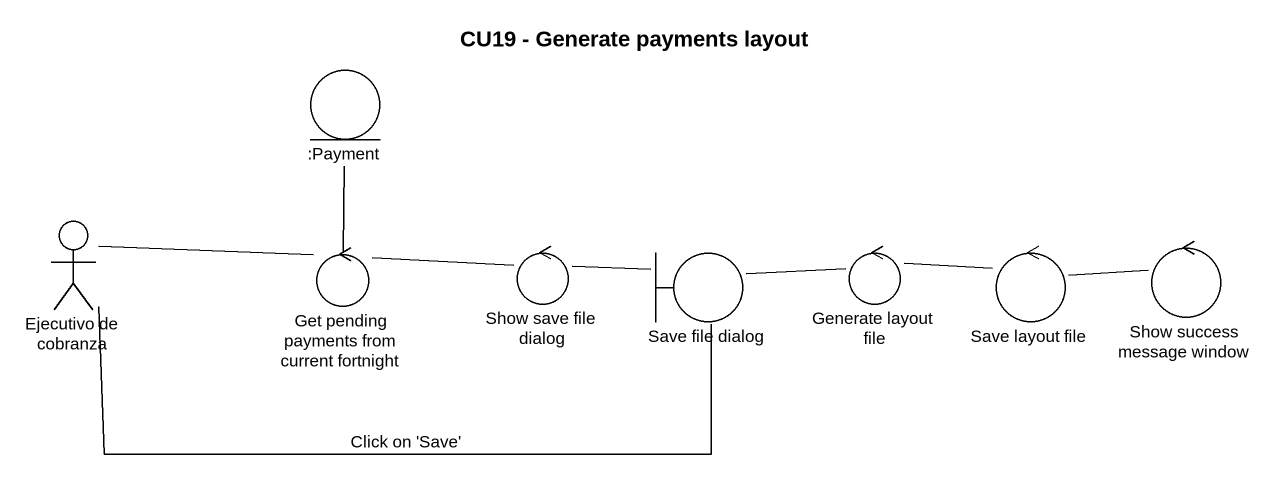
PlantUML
@startuml
title CU19 - Generate payments layout
entity ":Payment" as Payment
actor "Ejecutivo de cobranza" as Ejecutivo_de_cobranza
control "Get pending payments from current fortnight" as Get_pending_payments_from
control "Show save file dialog" as Show_save_file_dialog
boundary "Save file dialog" as Save_file_dialog
control "Generate layout file" as Generate_layout_file
control "Save layout file" as Save_layout_file
control "Show success message window" as Show_success_message_window
Ejecutivo_de_cobranza -right- Get_pending_payments_from
Ejecutivo_de_cobranza -right- Save_file_dialog : Click on 'Save'
Get_pending_payments_from -up- Payment
Get_pending_payments_from -right- Show_save_file_dialog
Show_save_file_dialog -right- Save_file_dialog
Save_file_dialog -right- Generate_layout_file
Generate_layout_file -right- Save_layout_file
Save_layout_file -right- Show_success_message_window
@enduml
